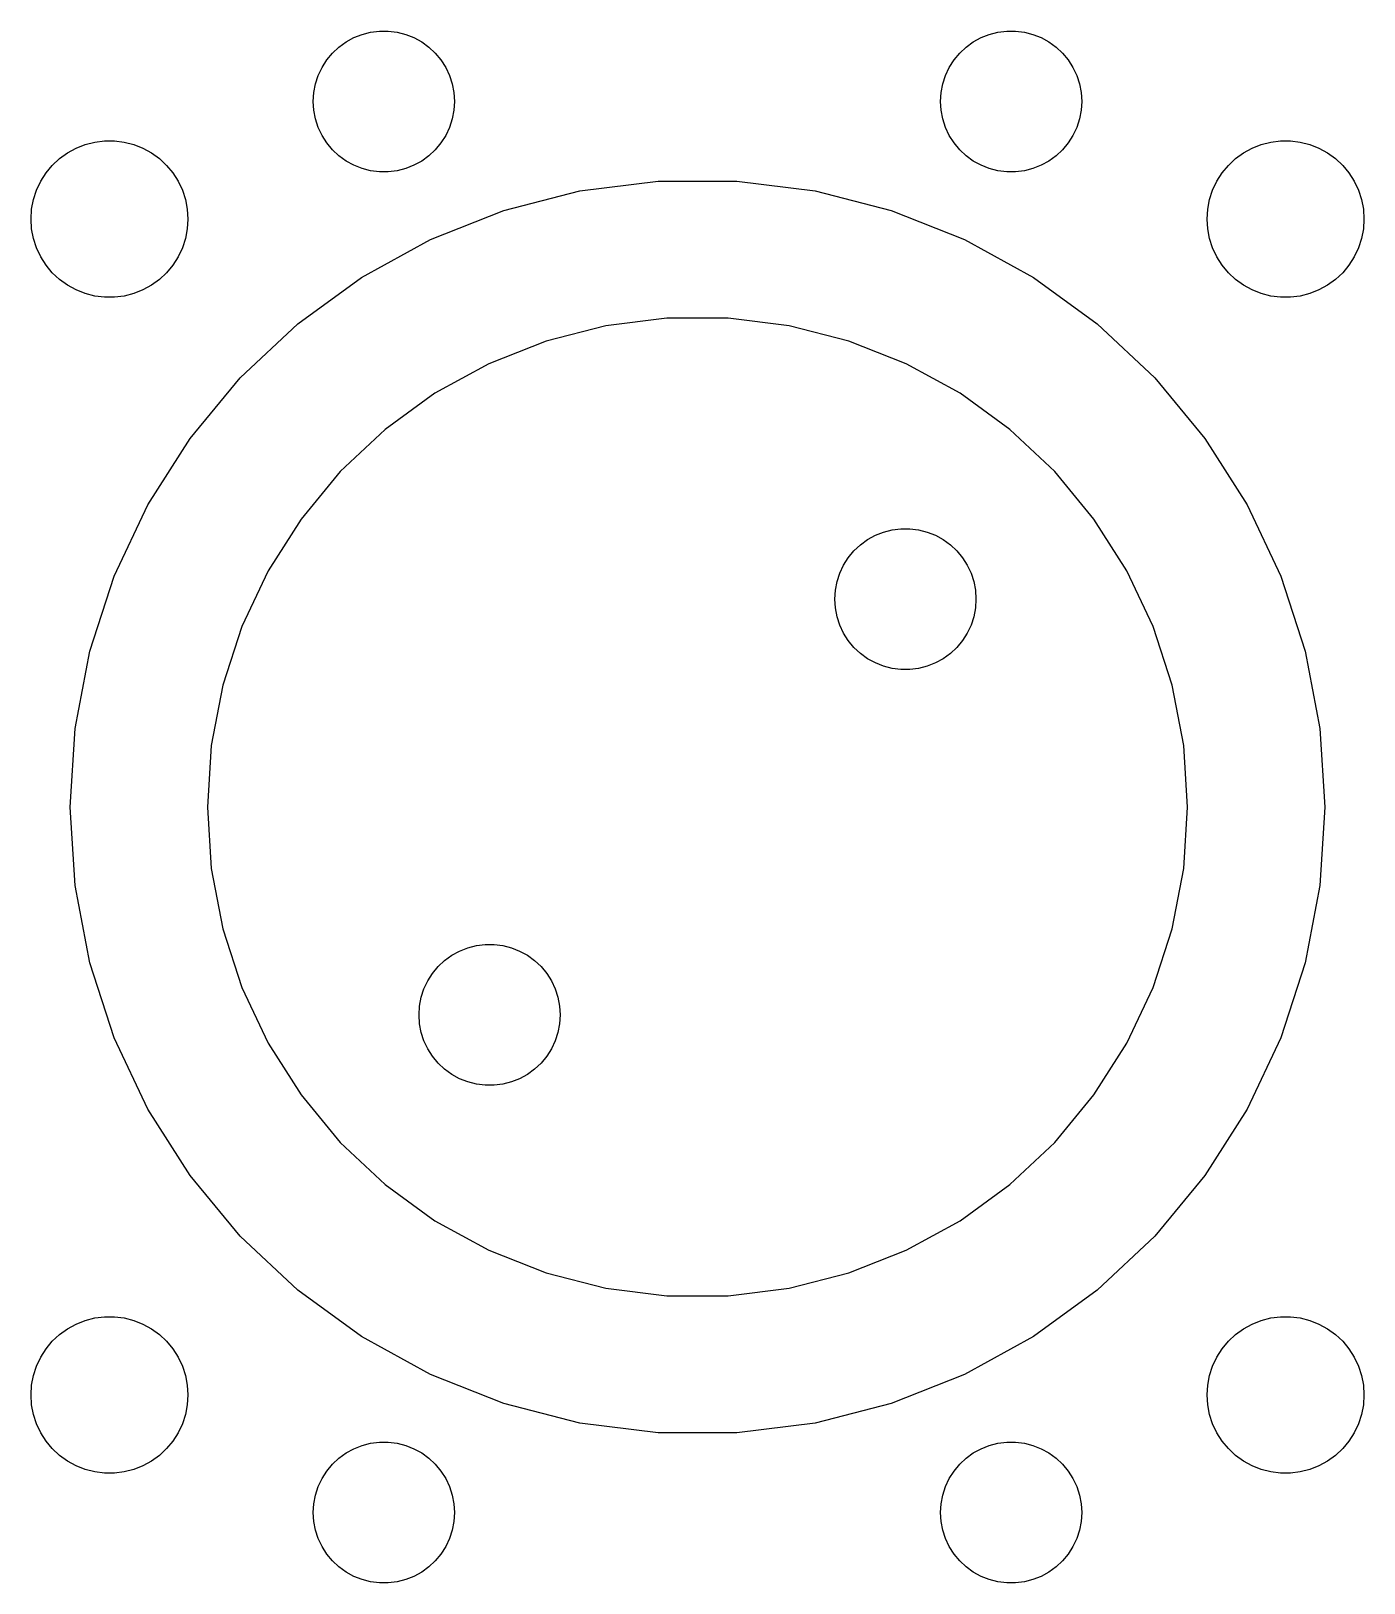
# Model space of a CAD drawing. Header units: metres. Extents: x -60 to 61, y -61 to 61.
# Drawn here: x -17 to 17, y -19.8 to 19.8 of the extents above; entities that cross this region are included whole.
import ezdxf

# ---------------------------------------------------------------- set-up
doc = ezdxf.new("R2010")
doc.units = ezdxf.units.M

msp = doc.modelspace()

# ---------------------------------------------------------------- linework, layer by layer
for p, q in [((-8.33728, 19.7681), (-8.11302, 19.7964)), ((-8.11302, 19.7964), (-7.88696, 19.7964)), ((-7.88696, 19.7964), (-7.6627, 19.7681)), ((7.6627, 19.7681), (7.88696, 19.7964)), ((7.88696, 19.7964), (8.11302, 19.7964)), ((8.11302, 19.7964), (8.33728, 19.7681)), ((-9.14735, 19.3869), (-8.96448, 19.5198)), ((-8.96448, 19.5198), (-8.76639, 19.6287)), ((-8.76639, 19.6287), (-8.55623, 19.7119)), ((-8.55623, 19.7119), (-8.33728, 19.7681)), ((-7.6627, 19.7681), (-7.44376, 19.7119)), ((-7.44376, 19.7119), (-7.2336, 19.6287)), ((-7.2336, 19.6287), (-7.03551, 19.5198)), ((-7.03551, 19.5198), (-6.85263, 19.3869)), ((6.85263, 19.3869), (7.03551, 19.5198)), ((7.03551, 19.5198), (7.2336, 19.6287)), ((7.2336, 19.6287), (7.44376, 19.7119)), ((7.44376, 19.7119), (7.6627, 19.7681)), ((8.33728, 19.7681), (8.55623, 19.7119)), ((8.55623, 19.7119), (8.76639, 19.6287)), ((8.76639, 19.6287), (8.96448, 19.5198)), ((8.96448, 19.5198), (9.14735, 19.3869)), ((-9.57735, 18.8672), (-9.45622, 19.058)), ((-9.45622, 19.058), (-9.31213, 19.2322)), ((-9.31213, 19.2322), (-9.14735, 19.3869)), ((-6.85263, 19.3869), (-6.68785, 19.2322)), ((-6.68785, 19.2322), (-6.54376, 19.058)), ((-6.54376, 19.058), (-6.42264, 18.8672)), ((6.42264, 18.8672), (6.54376, 19.058)), ((6.54376, 19.058), (6.68785, 19.2322)), ((6.68785, 19.2322), (6.85263, 19.3869)), ((9.14735, 19.3869), (9.31213, 19.2322)), ((9.31213, 19.2322), (9.45622, 19.058)), ((9.45622, 19.058), (9.57735, 18.8672)), ((-9.74344, 18.4476), (-9.67358, 18.6626)), ((-9.67358, 18.6626), (-9.57735, 18.8672)), ((-6.42264, 18.8672), (-6.3264, 18.6626)), ((-6.3264, 18.6626), (-6.25655, 18.4476)), ((6.25655, 18.4476), (6.3264, 18.6626)), ((6.3264, 18.6626), (6.42264, 18.8672)), ((9.57735, 18.8672), (9.67358, 18.6626)), ((9.67358, 18.6626), (9.74344, 18.4476)), ((-9.79999, 18), (-9.7858, 18.2256)), ((-9.7858, 18.2256), (-9.74344, 18.4476)), ((-6.25655, 18.4476), (-6.21419, 18.2256)), ((-6.21419, 18.2256), (-6.2, 18)), ((6.2, 18), (6.21419, 18.2256)), ((6.21419, 18.2256), (6.25655, 18.4476)), ((9.74344, 18.4476), (9.7858, 18.2256)), ((9.7858, 18.2256), (9.79999, 18)), ((-9.7858, 17.7744), (-9.79999, 18)), ((-6.2, 18), (-6.21419, 17.7744)), ((6.21419, 17.7744), (6.2, 18)), ((9.79999, 18), (9.7858, 17.7744)), ((-9.74344, 17.5524), (-9.7858, 17.7744)), ((-9.67358, 17.3374), (-9.74344, 17.5524)), ((-6.25655, 17.5524), (-6.3264, 17.3374)), ((-6.21419, 17.7744), (-6.25655, 17.5524)), ((6.25655, 17.5524), (6.21419, 17.7744)), ((6.3264, 17.3374), (6.25655, 17.5524)), ((9.74344, 17.5524), (9.67358, 17.3374)), ((9.7858, 17.7744), (9.74344, 17.5524)), ((-9.57735, 17.1328), (-9.67358, 17.3374)), ((-9.45622, 16.942), (-9.57735, 17.1328)), ((-6.42264, 17.1328), (-6.54376, 16.942)), ((-6.3264, 17.3374), (-6.42264, 17.1328)), ((6.42264, 17.1328), (6.3264, 17.3374)), ((6.54376, 16.942), (6.42264, 17.1328)), ((9.57735, 17.1328), (9.45622, 16.942)), ((9.67358, 17.3374), (9.57735, 17.1328)), ((-16.2748, 16.541), (-16.0716, 16.6886)), ((-16.0716, 16.6886), (-15.8515, 16.8096)), ((-15.8515, 16.8096), (-15.618, 16.9021)), ((-15.618, 16.9021), (-15.3748, 16.9646)), ((-15.3748, 16.9646), (-15.1256, 16.996)), ((-15.1256, 16.996), (-14.8744, 16.996)), ((-14.8744, 16.996), (-14.6252, 16.9646)), ((-14.6252, 16.9646), (-14.382, 16.9021)), ((-14.382, 16.9021), (-14.1484, 16.8096)), ((-14.1484, 16.8096), (-13.9283, 16.6886)), ((-13.9283, 16.6886), (-13.7251, 16.541)), ((-9.31213, 16.7678), (-9.45622, 16.942)), ((-9.14735, 16.6131), (-9.31213, 16.7678)), ((-6.68785, 16.7678), (-6.85263, 16.6131)), ((-6.54376, 16.942), (-6.68785, 16.7678)), ((6.68785, 16.7678), (6.54376, 16.942)), ((6.85263, 16.6131), (6.68785, 16.7678)), ((9.31213, 16.7678), (9.14735, 16.6131)), ((9.45622, 16.942), (9.31213, 16.7678)), ((13.7251, 16.541), (13.9283, 16.6886)), ((13.9283, 16.6886), (14.1484, 16.8096)), ((14.1484, 16.8096), (14.382, 16.9021)), ((14.382, 16.9021), (14.6252, 16.9646)), ((14.6252, 16.9646), (14.8744, 16.996)), ((14.8744, 16.996), (15.1256, 16.996)), ((15.1256, 16.996), (15.3748, 16.9646)), ((15.3748, 16.9646), (15.618, 16.9021)), ((15.618, 16.9021), (15.8515, 16.8096)), ((15.8515, 16.8096), (16.0716, 16.6886)), ((16.0716, 16.6886), (16.2748, 16.541)), ((-16.618, 16.1756), (-16.4579, 16.3691)), ((-16.4579, 16.3691), (-16.2748, 16.541)), ((-13.7251, 16.541), (-13.5421, 16.3691)), ((-13.5421, 16.3691), (-13.382, 16.1756)), ((-8.96448, 16.4802), (-9.14735, 16.6131)), ((-8.76639, 16.3713), (-8.96448, 16.4802)), ((-8.55623, 16.2881), (-8.76639, 16.3713)), ((-8.33728, 16.2319), (-8.55623, 16.2881)), ((-7.44376, 16.2881), (-7.6627, 16.2319)), ((-7.2336, 16.3713), (-7.44376, 16.2881)), ((-7.03551, 16.4802), (-7.2336, 16.3713)), ((-6.85263, 16.6131), (-7.03551, 16.4802)), ((7.03551, 16.4802), (6.85263, 16.6131)), ((7.2336, 16.3713), (7.03551, 16.4802)), ((7.44376, 16.2881), (7.2336, 16.3713)), ((7.6627, 16.2319), (7.44376, 16.2881)), ((8.55623, 16.2881), (8.33728, 16.2319)), ((8.76639, 16.3713), (8.55623, 16.2881)), ((8.96448, 16.4802), (8.76639, 16.3713)), ((9.14735, 16.6131), (8.96448, 16.4802)), ((13.382, 16.1756), (13.5421, 16.3691)), ((13.5421, 16.3691), (13.7251, 16.541)), ((16.2748, 16.541), (16.4579, 16.3691)), ((16.4579, 16.3691), (16.618, 16.1756)), ((-16.8595, 15.7362), (-16.7526, 15.9635)), ((-16.7526, 15.9635), (-16.618, 16.1756)), ((-13.382, 16.1756), (-13.2474, 15.9635)), ((-13.2474, 15.9635), (-13.1404, 15.7362)), ((-8.11302, 16.2036), (-8.33728, 16.2319)), ((-7.88696, 16.2036), (-8.11302, 16.2036)), ((-7.6627, 16.2319), (-7.88696, 16.2036)), ((-2.99809, 15.7166), (-1.00464, 15.9684)), ((-1.00464, 15.9684), (1.00464, 15.9684)), ((1.00464, 15.9684), (2.99809, 15.7166)), ((7.88696, 16.2036), (7.6627, 16.2319)), ((8.11302, 16.2036), (7.88696, 16.2036)), ((8.33728, 16.2319), (8.11302, 16.2036)), ((13.1404, 15.7362), (13.2474, 15.9635)), ((13.2474, 15.9635), (13.382, 16.1756)), ((16.618, 16.1756), (16.7526, 15.9635)), ((16.7526, 15.9635), (16.8595, 15.7362)), ((-16.9842, 15.2507), (-16.9372, 15.4974)), ((-16.9372, 15.4974), (-16.8595, 15.7362)), ((-13.1404, 15.7362), (-13.0628, 15.4974)), ((-13.0628, 15.4974), (-13.0158, 15.2507)), ((-4.94426, 15.2169), (-2.99809, 15.7166)), ((2.99809, 15.7166), (4.94426, 15.2169)), ((13.0158, 15.2507), (13.0628, 15.4974)), ((13.0628, 15.4974), (13.1404, 15.7362)), ((16.8595, 15.7362), (16.9372, 15.4974)), ((16.9372, 15.4974), (16.9842, 15.2507)), ((-17, 15), (-16.9842, 15.2507)), ((-13.0158, 15.2507), (-13, 15)), ((-6.81245, 14.4772), (-4.94426, 15.2169)), ((4.94426, 15.2169), (6.81245, 14.4772)), ((13, 15), (13.0158, 15.2507)), ((16.9842, 15.2507), (17, 15)), ((-16.9842, 14.7493), (-17, 15)), ((-16.9372, 14.5026), (-16.9842, 14.7493)), ((-13.0158, 14.7493), (-13.0628, 14.5026)), ((-13, 15), (-13.0158, 14.7493)), ((13.0158, 14.7493), (13, 15)), ((13.0628, 14.5026), (13.0158, 14.7493)), ((16.9842, 14.7493), (16.9372, 14.5026)), ((17, 15), (16.9842, 14.7493)), ((-16.8595, 14.2637), (-16.9372, 14.5026)), ((-16.7526, 14.0365), (-16.8595, 14.2637)), ((-13.1404, 14.2637), (-13.2474, 14.0365)), ((-13.0628, 14.5026), (-13.1404, 14.2637)), ((-8.57323, 13.5092), (-6.81245, 14.4772)), ((6.81245, 14.4772), (8.57323, 13.5092)), ((13.1404, 14.2637), (13.0628, 14.5026)), ((13.2474, 14.0365), (13.1404, 14.2637)), ((16.8595, 14.2637), (16.7526, 14.0365)), ((16.9372, 14.5026), (16.8595, 14.2637)), ((-16.618, 13.8244), (-16.7526, 14.0365)), ((-13.2474, 14.0365), (-13.382, 13.8244)), ((13.382, 13.8244), (13.2474, 14.0365)), ((16.7526, 14.0365), (16.618, 13.8244)), ((-16.4579, 13.6309), (-16.618, 13.8244)), ((-16.2748, 13.459), (-16.4579, 13.6309)), ((-13.5421, 13.6309), (-13.7251, 13.459)), ((-13.382, 13.8244), (-13.5421, 13.6309)), ((-10.1988, 12.3282), (-8.57323, 13.5092)), ((8.57323, 13.5092), (10.1988, 12.3282)), ((13.5421, 13.6309), (13.382, 13.8244)), ((13.7251, 13.459), (13.5421, 13.6309)), ((16.4579, 13.6309), (16.2748, 13.459)), ((16.618, 13.8244), (16.4579, 13.6309)), ((-16.0716, 13.3113), (-16.2748, 13.459)), ((-15.8515, 13.1903), (-16.0716, 13.3113)), ((-15.618, 13.0979), (-15.8515, 13.1903)), ((-15.3748, 13.0354), (-15.618, 13.0979)), ((-14.382, 13.0979), (-14.6252, 13.0354)), ((-14.1484, 13.1903), (-14.382, 13.0979)), ((-13.9283, 13.3113), (-14.1484, 13.1903)), ((-13.7251, 13.459), (-13.9283, 13.3113)), ((13.9283, 13.3113), (13.7251, 13.459)), ((14.1484, 13.1903), (13.9283, 13.3113)), ((14.382, 13.0979), (14.1484, 13.1903)), ((14.6252, 13.0354), (14.382, 13.0979)), ((15.618, 13.0979), (15.3748, 13.0354)), ((15.8515, 13.1903), (15.618, 13.0979)), ((16.0716, 13.3113), (15.8515, 13.1903)), ((16.2748, 13.459), (16.0716, 13.3113)), ((-15.1256, 13.0039), (-15.3748, 13.0354)), ((-14.8744, 13.0039), (-15.1256, 13.0039)), ((-14.6252, 13.0354), (-14.8744, 13.0039)), ((14.8744, 13.0039), (14.6252, 13.0354)), ((15.1256, 13.0039), (14.8744, 13.0039)), ((15.3748, 13.0354), (15.1256, 13.0039)), ((-11.6635, 10.9527), (-10.1988, 12.3282)), ((-2.34225, 12.2786), (-3.8627, 11.8882)), ((-0.78487, 12.4753), (-2.34225, 12.2786)), ((0.78487, 12.4753), (-0.78487, 12.4753)), ((2.34225, 12.2786), (0.78487, 12.4753)), ((3.8627, 11.8882), (2.34225, 12.2786)), ((10.1988, 12.3282), (11.6635, 10.9527)), ((-3.8627, 11.8882), (-5.32224, 11.3103)), ((5.32224, 11.3103), (3.8627, 11.8882)), ((-5.32224, 11.3103), (-6.69783, 10.5541)), ((6.69783, 10.5541), (5.32224, 11.3103)), ((-12.9443, 9.40456), (-11.6635, 10.9527)), ((11.6635, 10.9527), (12.9443, 9.40456)), ((-6.69783, 10.5541), (-7.96779, 9.63141)), ((7.96779, 9.63141), (6.69783, 10.5541)), ((-7.96779, 9.63141), (-9.11211, 8.55682)), ((9.11211, 8.55682), (7.96779, 9.63141)), ((-14.0209, 7.70805), (-12.9443, 9.40456)), ((12.9443, 9.40456), (14.0209, 7.70805)), ((-9.11211, 8.55682), (-10.1127, 7.34731)), ((10.1127, 7.34731), (9.11211, 8.55682)), ((-14.8764, 5.88998), (-14.0209, 7.70805)), ((14.0209, 7.70805), (14.8764, 5.88998)), ((-10.1127, 7.34731), (-10.9538, 6.02191)), ((10.9538, 6.02191), (10.1127, 7.34731)), ((4.15562, 6.68991), (4.3385, 6.82278)), ((4.3385, 6.82278), (4.53659, 6.93169)), ((4.53659, 6.93169), (4.74677, 7.01489)), ((4.74677, 7.01489), (4.96571, 7.07111)), ((4.96571, 7.07111), (5.18997, 7.09944)), ((5.18997, 7.09944), (5.41602, 7.09944)), ((5.41602, 7.09944), (5.64027, 7.07111)), ((5.64027, 7.07111), (5.85922, 7.01489)), ((5.85922, 7.01489), (6.0694, 6.93169)), ((6.0694, 6.93169), (6.26749, 6.82278)), ((6.26749, 6.82278), (6.45035, 6.68991)), ((3.72565, 6.17015), (3.84676, 6.36101)), ((3.84676, 6.36101), (3.99084, 6.53517)), ((3.99084, 6.53517), (4.15562, 6.68991)), ((6.45035, 6.68991), (6.61514, 6.53517)), ((6.61514, 6.53517), (6.75922, 6.36101)), ((6.75922, 6.36101), (6.88034, 6.17015)), ((-10.9538, 6.02191), (-11.6222, 4.60155)), ((3.55954, 5.75064), (3.62939, 5.96562)), ((3.62939, 5.96562), (3.72565, 6.17015)), ((6.88034, 6.17015), (6.97659, 5.96562)), ((6.97659, 5.96562), (7.04645, 5.75064)), ((11.6222, 4.60155), (10.9538, 6.02191)), ((-15.4973, 3.97903), (-14.8764, 5.88998)), ((3.51718, 5.52859), (3.55954, 5.75064)), ((7.04645, 5.75064), (7.08879, 5.52859)), ((14.8764, 5.88998), (15.4973, 3.97903)), ((3.50299, 5.30299), (3.51718, 5.52859)), ((3.51718, 5.07739), (3.50299, 5.30299)), ((7.08879, 5.52859), (7.103, 5.30299)), ((7.103, 5.30299), (7.08879, 5.07739)), ((3.55954, 4.85535), (3.51718, 5.07739)), ((3.62939, 4.64037), (3.55954, 4.85535)), ((7.04645, 4.85535), (6.97659, 4.64037)), ((7.08879, 5.07739), (7.04645, 4.85535)), ((-11.6222, 4.60155), (-12.1073, 3.10861)), ((3.72565, 4.43584), (3.62939, 4.64037)), ((3.84676, 4.24498), (3.72565, 4.43584)), ((6.88034, 4.43584), (6.75922, 4.24498)), ((6.97659, 4.64037), (6.88034, 4.43584)), ((12.1073, 3.10861), (11.6222, 4.60155)), ((-15.8738, 2.00533), (-15.4973, 3.97903)), ((3.99084, 4.0708), (3.84676, 4.24498)), ((4.15562, 3.91606), (3.99084, 4.0708)), ((6.61514, 4.0708), (6.45035, 3.91606)), ((6.75922, 4.24498), (6.61514, 4.0708)), ((15.4973, 3.97903), (15.8738, 2.00533)), ((4.3385, 3.7832), (4.15562, 3.91606)), ((4.53659, 3.6743), (4.3385, 3.7832)), ((4.74677, 3.59109), (4.53659, 3.6743)), ((4.96571, 3.53488), (4.74677, 3.59109)), ((5.85922, 3.59109), (5.64027, 3.53488)), ((6.0694, 3.6743), (5.85922, 3.59109)), ((6.26749, 3.7832), (6.0694, 3.6743)), ((6.45035, 3.91606), (6.26749, 3.7832)), ((5.18997, 3.50655), (4.96571, 3.53488)), ((5.41602, 3.50655), (5.18997, 3.50655)), ((5.64027, 3.53488), (5.41602, 3.50655)), ((-12.1073, 3.10861), (-12.4014, 1.56665)), ((12.4014, 1.56665), (12.1073, 3.10861)), ((-16, 0), (-15.8738, 2.00533)), ((15.8738, 2.00533), (16, 0)), ((-12.4014, 1.56665), (-12.5, 0)), ((12.5, 0), (12.4014, 1.56665)), ((-15.8738, -2.00533), (-16, 0)), ((-12.5, 0), (-12.4014, -1.56665)), ((12.4014, -1.56665), (12.5, 0)), ((16, 0), (15.8738, -2.00533)), ((-12.4014, -1.56665), (-12.1073, -3.10861)), ((12.1073, -3.10861), (12.4014, -1.56665)), ((-15.4973, -3.97903), (-15.8738, -2.00533)), ((15.8738, -2.00533), (15.4973, -3.97903)), ((-12.1073, -3.10861), (-11.6222, -4.60155)), ((11.6222, -4.60155), (12.1073, -3.10861)), ((-5.85922, -3.59109), (-5.64027, -3.53488)), ((-5.64027, -3.53488), (-5.41602, -3.50655)), ((-5.41602, -3.50655), (-5.18997, -3.50655)), ((-5.18997, -3.50655), (-4.96571, -3.53488)), ((-4.96571, -3.53488), (-4.74677, -3.59109)), ((-6.61514, -4.0708), (-6.45035, -3.91606)), ((-6.45035, -3.91606), (-6.26749, -3.7832)), ((-6.26749, -3.7832), (-6.0694, -3.6743)), ((-6.0694, -3.6743), (-5.85922, -3.59109)), ((-4.74677, -3.59109), (-4.53659, -3.6743)), ((-4.53659, -3.6743), (-4.3385, -3.7832)), ((-4.3385, -3.7832), (-4.15562, -3.91606)), ((-4.15562, -3.91606), (-3.99084, -4.0708)), ((-14.8764, -5.88998), (-15.4973, -3.97903)), ((-6.88034, -4.43584), (-6.75922, -4.24498)), ((-6.75922, -4.24498), (-6.61514, -4.0708)), ((-3.99084, -4.0708), (-3.84676, -4.24498)), ((-3.84676, -4.24498), (-3.72565, -4.43584)), ((15.4973, -3.97903), (14.8764, -5.88998)), ((-11.6222, -4.60155), (-10.9538, -6.02191)), ((-7.04645, -4.85535), (-6.97659, -4.64037)), ((-6.97659, -4.64037), (-6.88034, -4.43584)), ((-3.72565, -4.43584), (-3.62939, -4.64037)), ((-3.62939, -4.64037), (-3.55954, -4.85535)), ((10.9538, -6.02191), (11.6222, -4.60155)), ((-7.103, -5.30299), (-7.08879, -5.07739)), ((-7.08879, -5.07739), (-7.04645, -4.85535)), ((-3.55954, -4.85535), (-3.51718, -5.07739)), ((-3.51718, -5.07739), (-3.50299, -5.30299)), ((-7.08879, -5.52859), (-7.103, -5.30299)), ((-7.04645, -5.75064), (-7.08879, -5.52859)), ((-3.51718, -5.52859), (-3.55954, -5.75064)), ((-3.50299, -5.30299), (-3.51718, -5.52859)), ((-14.0209, -7.70805), (-14.8764, -5.88998)), ((-6.97659, -5.96562), (-7.04645, -5.75064)), ((-3.55954, -5.75064), (-3.62939, -5.96562)), ((14.8764, -5.88998), (14.0209, -7.70805)), ((-10.9538, -6.02191), (-10.1127, -7.34731)), ((-6.88034, -6.17015), (-6.97659, -5.96562)), ((-6.75922, -6.36101), (-6.88034, -6.17015)), ((-3.72565, -6.17015), (-3.84676, -6.36101)), ((-3.62939, -5.96562), (-3.72565, -6.17015)), ((10.1127, -7.34731), (10.9538, -6.02191)), ((-6.61514, -6.53517), (-6.75922, -6.36101)), ((-6.45035, -6.68991), (-6.61514, -6.53517)), ((-6.26749, -6.82278), (-6.45035, -6.68991)), ((-4.15562, -6.68991), (-4.3385, -6.82278)), ((-3.99084, -6.53517), (-4.15562, -6.68991)), ((-3.84676, -6.36101), (-3.99084, -6.53517)), ((-6.0694, -6.93169), (-6.26749, -6.82278)), ((-5.85922, -7.01489), (-6.0694, -6.93169)), ((-5.64027, -7.07111), (-5.85922, -7.01489)), ((-5.41602, -7.09944), (-5.64027, -7.07111)), ((-5.18997, -7.09944), (-5.41602, -7.09944)), ((-4.96571, -7.07111), (-5.18997, -7.09944)), ((-4.74677, -7.01489), (-4.96571, -7.07111)), ((-4.53659, -6.93169), (-4.74677, -7.01489)), ((-4.3385, -6.82278), (-4.53659, -6.93169)), ((-10.1127, -7.34731), (-9.11211, -8.55682)), ((9.11211, -8.55682), (10.1127, -7.34731)), ((-12.9443, -9.40456), (-14.0209, -7.70805)), ((14.0209, -7.70805), (12.9443, -9.40456)), ((-9.11211, -8.55682), (-7.96779, -9.63141)), ((7.96779, -9.63141), (9.11211, -8.55682)), ((-11.6635, -10.9527), (-12.9443, -9.40456)), ((12.9443, -9.40456), (11.6635, -10.9527)), ((-7.96779, -9.63141), (-6.69783, -10.5541)), ((6.69783, -10.5541), (7.96779, -9.63141)), ((-6.69783, -10.5541), (-5.32224, -11.3103)), ((5.32224, -11.3103), (6.69783, -10.5541)), ((-10.1988, -12.3282), (-11.6635, -10.9527)), ((11.6635, -10.9527), (10.1988, -12.3282)), ((-5.32224, -11.3103), (-3.8627, -11.8882)), ((3.8627, -11.8882), (5.32224, -11.3103)), ((-3.8627, -11.8882), (-2.34225, -12.2786)), ((2.34225, -12.2786), (3.8627, -11.8882)), ((-8.57323, -13.5092), (-10.1988, -12.3282)), ((-2.34225, -12.2786), (-0.78487, -12.4753)), ((-0.78487, -12.4753), (0.78487, -12.4753)), ((0.78487, -12.4753), (2.34225, -12.2786)), ((10.1988, -12.3282), (8.57323, -13.5092)), ((-15.618, -13.0979), (-15.3748, -13.0354)), ((-15.3748, -13.0354), (-15.1256, -13.0039)), ((-15.1256, -13.0039), (-14.8744, -13.0039)), ((-14.8744, -13.0039), (-14.6252, -13.0354)), ((-14.6252, -13.0354), (-14.382, -13.0979)), ((14.382, -13.0979), (14.6252, -13.0354)), ((14.6252, -13.0354), (14.8744, -13.0039)), ((14.8744, -13.0039), (15.1256, -13.0039)), ((15.1256, -13.0039), (15.3748, -13.0354)), ((15.3748, -13.0354), (15.618, -13.0979)), ((-16.4579, -13.6309), (-16.2748, -13.459)), ((-16.2748, -13.459), (-16.0716, -13.3113)), ((-16.0716, -13.3113), (-15.8515, -13.1903)), ((-15.8515, -13.1903), (-15.618, -13.0979)), ((-14.382, -13.0979), (-14.1484, -13.1903)), ((-14.1484, -13.1903), (-13.9283, -13.3113)), ((-13.9283, -13.3113), (-13.7251, -13.459)), ((-13.7251, -13.459), (-13.5421, -13.6309)), ((13.5421, -13.6309), (13.7251, -13.459)), ((13.7251, -13.459), (13.9283, -13.3113)), ((13.9283, -13.3113), (14.1484, -13.1903)), ((14.1484, -13.1903), (14.382, -13.0979)), ((15.618, -13.0979), (15.8515, -13.1903)), ((15.8515, -13.1903), (16.0716, -13.3113)), ((16.0716, -13.3113), (16.2748, -13.459)), ((16.2748, -13.459), (16.4579, -13.6309)), ((-16.7526, -14.0365), (-16.618, -13.8244)), ((-16.618, -13.8244), (-16.4579, -13.6309)), ((-13.5421, -13.6309), (-13.382, -13.8244)), ((-13.382, -13.8244), (-13.2474, -14.0365)), ((-6.81245, -14.4772), (-8.57323, -13.5092)), ((8.57323, -13.5092), (6.81245, -14.4772)), ((13.2474, -14.0365), (13.382, -13.8244)), ((13.382, -13.8244), (13.5421, -13.6309)), ((16.4579, -13.6309), (16.618, -13.8244)), ((16.618, -13.8244), (16.7526, -14.0365)), ((-16.8595, -14.2637), (-16.7526, -14.0365)), ((-13.2474, -14.0365), (-13.1404, -14.2637)), ((13.1404, -14.2637), (13.2474, -14.0365)), ((16.7526, -14.0365), (16.8595, -14.2637)), ((-16.9842, -14.7493), (-16.9372, -14.5026)), ((-16.9372, -14.5026), (-16.8595, -14.2637)), ((-13.1404, -14.2637), (-13.0628, -14.5026)), ((-13.0628, -14.5026), (-13.0158, -14.7493)), ((-4.94426, -15.2169), (-6.81245, -14.4772)), ((6.81245, -14.4772), (4.94426, -15.2169)), ((13.0158, -14.7493), (13.0628, -14.5026)), ((13.0628, -14.5026), (13.1404, -14.2637)), ((16.8595, -14.2637), (16.9372, -14.5026)), ((16.9372, -14.5026), (16.9842, -14.7493)), ((-17, -15), (-16.9842, -14.7493)), ((-16.9842, -15.2507), (-17, -15)), ((-13.0158, -14.7493), (-13, -15)), ((-13, -15), (-13.0158, -15.2507)), ((13, -15), (13.0158, -14.7493)), ((13.0158, -15.2507), (13, -15)), ((16.9842, -14.7493), (17, -15)), ((17, -15), (16.9842, -15.2507)), ((-16.9372, -15.4974), (-16.9842, -15.2507)), ((-13.0158, -15.2507), (-13.0628, -15.4974)), ((-2.99809, -15.7166), (-4.94426, -15.2169)), ((4.94426, -15.2169), (2.99809, -15.7166)), ((13.0628, -15.4974), (13.0158, -15.2507)), ((16.9842, -15.2507), (16.9372, -15.4974)), ((-16.8595, -15.7362), (-16.9372, -15.4974)), ((-16.7526, -15.9635), (-16.8595, -15.7362)), ((-13.1404, -15.7362), (-13.2474, -15.9635)), ((-13.0628, -15.4974), (-13.1404, -15.7362)), ((-1.00464, -15.9684), (-2.99809, -15.7166)), ((2.99809, -15.7166), (1.00464, -15.9684)), ((13.1404, -15.7362), (13.0628, -15.4974)), ((13.2474, -15.9635), (13.1404, -15.7362)), ((16.8595, -15.7362), (16.7526, -15.9635)), ((16.9372, -15.4974), (16.8595, -15.7362)), ((-16.618, -16.1756), (-16.7526, -15.9635)), ((-16.4579, -16.3691), (-16.618, -16.1756)), ((-13.382, -16.1756), (-13.5421, -16.3691)), ((-13.2474, -15.9635), (-13.382, -16.1756)), ((-8.55623, -16.2881), (-8.33728, -16.2319)), ((-8.33728, -16.2319), (-8.11302, -16.2036)), ((-8.11302, -16.2036), (-7.88696, -16.2036)), ((-7.88696, -16.2036), (-7.6627, -16.2319)), ((-7.6627, -16.2319), (-7.44376, -16.2881)), ((1.00464, -15.9684), (-1.00464, -15.9684)), ((7.44376, -16.2881), (7.6627, -16.2319)), ((7.6627, -16.2319), (7.88696, -16.2036)), ((7.88696, -16.2036), (8.11302, -16.2036)), ((8.11302, -16.2036), (8.33728, -16.2319)), ((8.33728, -16.2319), (8.55623, -16.2881)), ((13.382, -16.1756), (13.2474, -15.9635)), ((13.5421, -16.3691), (13.382, -16.1756)), ((16.618, -16.1756), (16.4579, -16.3691)), ((16.7526, -15.9635), (16.618, -16.1756)), ((-16.2748, -16.541), (-16.4579, -16.3691)), ((-16.0716, -16.6886), (-16.2748, -16.541)), ((-13.7251, -16.541), (-13.9283, -16.6886)), ((-13.5421, -16.3691), (-13.7251, -16.541)), ((-9.31213, -16.7678), (-9.14735, -16.6131)), ((-9.14735, -16.6131), (-8.96448, -16.4802)), ((-8.96448, -16.4802), (-8.76639, -16.3713)), ((-8.76639, -16.3713), (-8.55623, -16.2881)), ((-7.44376, -16.2881), (-7.2336, -16.3713)), ((-7.2336, -16.3713), (-7.03551, -16.4802)), ((-7.03551, -16.4802), (-6.85263, -16.6131)), ((-6.85263, -16.6131), (-6.68785, -16.7678)), ((6.68785, -16.7678), (6.85263, -16.6131)), ((6.85263, -16.6131), (7.03551, -16.4802)), ((7.03551, -16.4802), (7.2336, -16.3713)), ((7.2336, -16.3713), (7.44376, -16.2881)), ((8.55623, -16.2881), (8.76639, -16.3713)), ((8.76639, -16.3713), (8.96448, -16.4802)), ((8.96448, -16.4802), (9.14735, -16.6131)), ((9.14735, -16.6131), (9.31213, -16.7678)), ((13.7251, -16.541), (13.5421, -16.3691)), ((13.9283, -16.6886), (13.7251, -16.541)), ((16.2748, -16.541), (16.0716, -16.6886)), ((16.4579, -16.3691), (16.2748, -16.541)), ((-15.8515, -16.8096), (-16.0716, -16.6886)), ((-15.618, -16.9021), (-15.8515, -16.8096)), ((-15.3748, -16.9646), (-15.618, -16.9021)), ((-15.1256, -16.996), (-15.3748, -16.9646)), ((-14.8744, -16.996), (-15.1256, -16.996)), ((-14.6252, -16.9646), (-14.8744, -16.996)), ((-14.382, -16.9021), (-14.6252, -16.9646)), ((-14.1484, -16.8096), (-14.382, -16.9021)), ((-13.9283, -16.6886), (-14.1484, -16.8096)), ((-9.57735, -17.1328), (-9.45622, -16.942)), ((-9.45622, -16.942), (-9.31213, -16.7678)), ((-6.68785, -16.7678), (-6.54376, -16.942)), ((-6.54376, -16.942), (-6.42264, -17.1328)), ((6.42264, -17.1328), (6.54376, -16.942)), ((6.54376, -16.942), (6.68785, -16.7678)), ((9.31213, -16.7678), (9.45622, -16.942)), ((9.45622, -16.942), (9.57735, -17.1328)), ((14.1484, -16.8096), (13.9283, -16.6886)), ((14.382, -16.9021), (14.1484, -16.8096)), ((14.6252, -16.9646), (14.382, -16.9021)), ((14.8744, -16.996), (14.6252, -16.9646)), ((15.1256, -16.996), (14.8744, -16.996)), ((15.3748, -16.9646), (15.1256, -16.996)), ((15.618, -16.9021), (15.3748, -16.9646)), ((15.8515, -16.8096), (15.618, -16.9021)), ((16.0716, -16.6886), (15.8515, -16.8096)), ((-9.74344, -17.5524), (-9.67358, -17.3374)), ((-9.67358, -17.3374), (-9.57735, -17.1328)), ((-6.42264, -17.1328), (-6.3264, -17.3374)), ((-6.3264, -17.3374), (-6.25655, -17.5524)), ((6.25655, -17.5524), (6.3264, -17.3374)), ((6.3264, -17.3374), (6.42264, -17.1328)), ((9.57735, -17.1328), (9.67358, -17.3374)), ((9.67358, -17.3374), (9.74344, -17.5524)), ((-9.79999, -18), (-9.7858, -17.7744)), ((-9.7858, -17.7744), (-9.74344, -17.5524)), ((-6.25655, -17.5524), (-6.21419, -17.7744)), ((-6.21419, -17.7744), (-6.2, -18)), ((6.2, -18), (6.21419, -17.7744)), ((6.21419, -17.7744), (6.25655, -17.5524)), ((9.74344, -17.5524), (9.7858, -17.7744)), ((9.7858, -17.7744), (9.79999, -18)), ((-9.7858, -18.2256), (-9.79999, -18)), ((-6.2, -18), (-6.21419, -18.2256)), ((6.21419, -18.2256), (6.2, -18)), ((9.79999, -18), (9.7858, -18.2256)), ((-9.74344, -18.4476), (-9.7858, -18.2256)), ((-9.67358, -18.6626), (-9.74344, -18.4476)), ((-6.25655, -18.4476), (-6.3264, -18.6626)), ((-6.21419, -18.2256), (-6.25655, -18.4476)), ((6.25655, -18.4476), (6.21419, -18.2256)), ((6.3264, -18.6626), (6.25655, -18.4476)), ((9.74344, -18.4476), (9.67358, -18.6626)), ((9.7858, -18.2256), (9.74344, -18.4476)), ((-9.57735, -18.8672), (-9.67358, -18.6626)), ((-9.45622, -19.058), (-9.57735, -18.8672)), ((-6.42264, -18.8672), (-6.54376, -19.058)), ((-6.3264, -18.6626), (-6.42264, -18.8672)), ((6.42264, -18.8672), (6.3264, -18.6626)), ((6.54376, -19.058), (6.42264, -18.8672)), ((9.57735, -18.8672), (9.45622, -19.058)), ((9.67358, -18.6626), (9.57735, -18.8672)), ((-9.31213, -19.2322), (-9.45622, -19.058)), ((-9.14735, -19.3869), (-9.31213, -19.2322)), ((-8.96448, -19.5198), (-9.14735, -19.3869)), ((-6.85263, -19.3869), (-7.03551, -19.5198)), ((-6.68785, -19.2322), (-6.85263, -19.3869)), ((-6.54376, -19.058), (-6.68785, -19.2322)), ((6.68785, -19.2322), (6.54376, -19.058)), ((6.85263, -19.3869), (6.68785, -19.2322)), ((7.03551, -19.5198), (6.85263, -19.3869)), ((9.14735, -19.3869), (8.96448, -19.5198)), ((9.31213, -19.2322), (9.14735, -19.3869)), ((9.45622, -19.058), (9.31213, -19.2322)), ((-8.76639, -19.6287), (-8.96448, -19.5198)), ((-8.55623, -19.7119), (-8.76639, -19.6287)), ((-8.33728, -19.7681), (-8.55623, -19.7119)), ((-8.11302, -19.7964), (-8.33728, -19.7681)), ((-7.88696, -19.7964), (-8.11302, -19.7964)), ((-7.6627, -19.7681), (-7.88696, -19.7964)), ((-7.44376, -19.7119), (-7.6627, -19.7681)), ((-7.2336, -19.6287), (-7.44376, -19.7119)), ((-7.03551, -19.5198), (-7.2336, -19.6287)), ((7.2336, -19.6287), (7.03551, -19.5198)), ((7.44376, -19.7119), (7.2336, -19.6287)), ((7.6627, -19.7681), (7.44376, -19.7119)), ((7.88696, -19.7964), (7.6627, -19.7681)), ((8.11302, -19.7964), (7.88696, -19.7964)), ((8.33728, -19.7681), (8.11302, -19.7964)), ((8.55623, -19.7119), (8.33728, -19.7681)), ((8.76639, -19.6287), (8.55623, -19.7119)), ((8.96448, -19.5198), (8.76639, -19.6287))]:
    msp.add_line(p, q)

doc.saveas('drawing.dxf')
